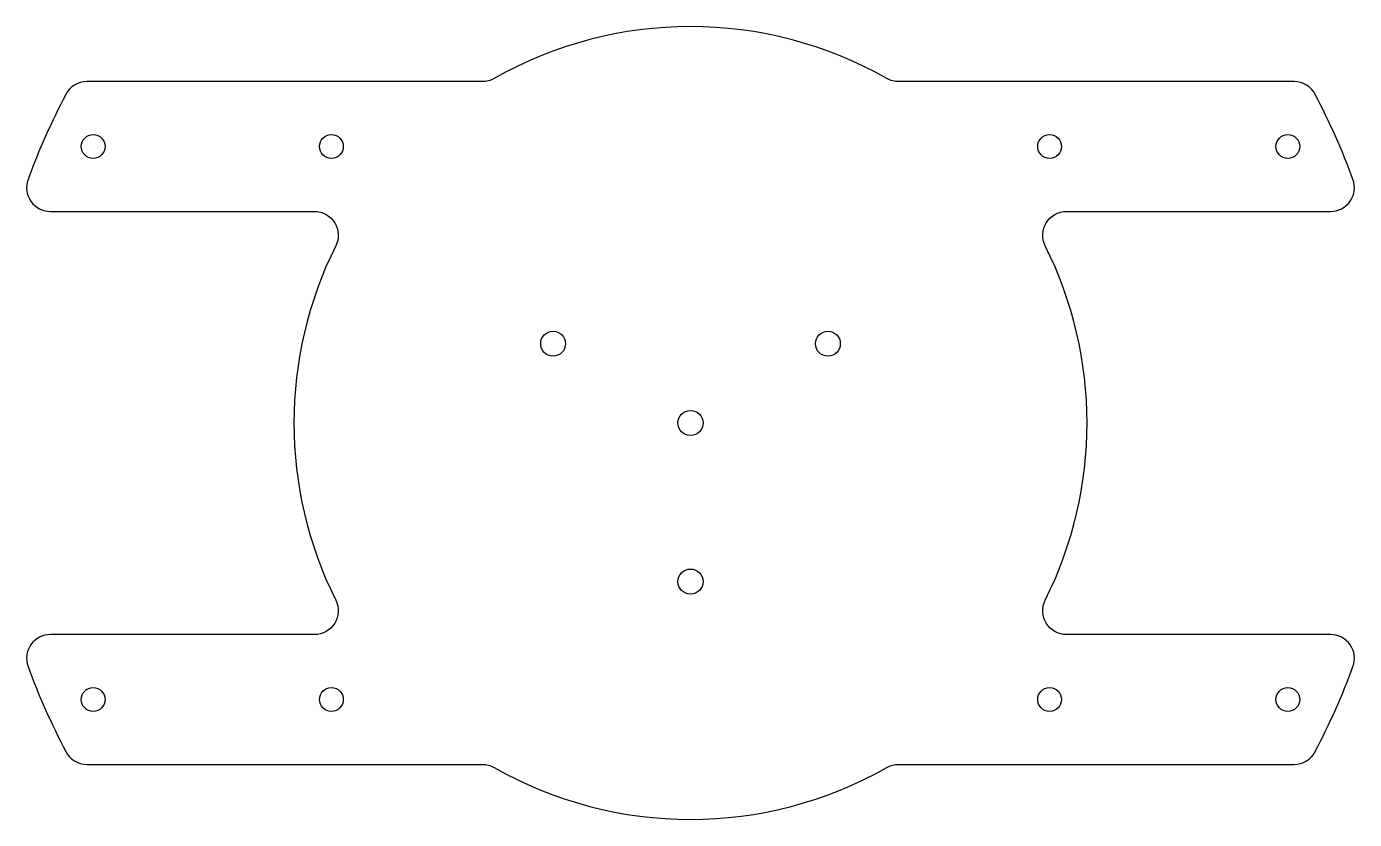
# Model space of a CAD drawing. Header units: millimetres. Extents: x -84 to 84, y -54 to 46.
import ezdxf

# ---------------------------------------------------------------- set-up
doc = ezdxf.new("R2010")
doc.units = ezdxf.units.MM
doc.layers.get('0').update_dxf_attribs({"linetype": 'CONTINUOUS'})

msp = doc.modelspace()

# ---------------------------------------------------------------- linework, layer by layer
msp.add_lwpolyline([(80.71, 22.49, 0.521636), (83.53, 26.52, 0.032995), (78.76, 37.24, 0.278491), (76.11, 38.85), (26.25, 38.85, -0.130246), (24.76, 39.24, 0.264987), (-24.76, 39.24, -0.130246), (-26.25, 38.85), (-76.11, 38.85, 0.278491), (-78.76, 37.24, 0.032995), (-83.53, 26.52, 0.521636), (-80.71, 22.49), (-47.41, 22.49, -0.557419), (-44.73, 18.14, 0.235879), (-44.73, -26.54, -0.557419), (-47.41, -30.89), (-80.71, -30.89, 0.521636), (-83.53, -34.92, 0.032995), (-78.76, -45.64, 0.278491), (-76.11, -47.25), (-26.25, -47.25, -0.130246), (-24.76, -47.64, 0.264987), (24.76, -47.64, -0.130246), (26.25, -47.25), (76.11, -47.25, 0.278491), (78.76, -45.64, 0.032995), (83.53, -34.92, 0.521636), (80.71, -30.89), (47.41, -30.89, -0.557419), (44.73, -26.54, 0.235879), (44.73, 18.14, -0.557419), (47.41, 22.49)], format="xyb", close=True)
for centre, radius in [((-75.32, 30.67), 1.5), ((-45.28, 30.67), 1.5), ((45.28, 30.67), 1.5), ((75.32, 30.67), 1.5), ((-17.32, 5.8), 1.57), ((17.32, 5.8), 1.57), ((0, -4.2), 1.58), ((0, -24.2), 1.58), ((-75.32, -39.07), 1.5), ((-45.28, -39.07), 1.5), ((45.28, -39.07), 1.5), ((75.32, -39.07), 1.5)]:
    msp.add_circle(centre, radius)

doc.saveas('drawing.dxf')
